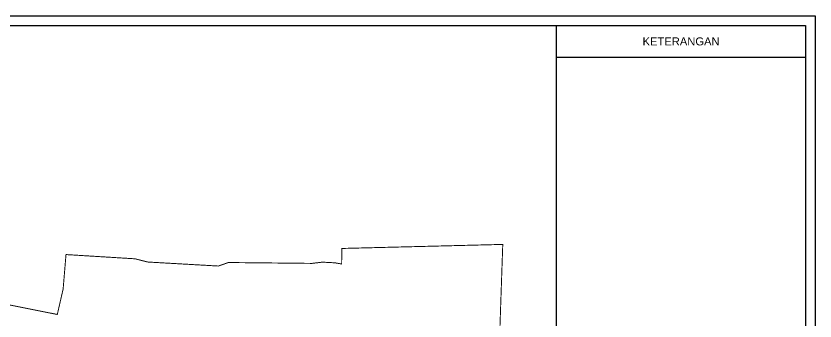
# Model space of a CAD drawing. Header units: inches. Extents: x 139 to 559, y -1 to 295.
# Drawn here: x 388.9 to 558.6, y 230.8 to 295.5 of the extents above; entities that cross this region are included whole.
import ezdxf
from ezdxf.enums import TextEntityAlignment as Align

# ---------------------------------------------------------------- set-up
doc = ezdxf.new("R2010")
doc.units = ezdxf.units.IN
doc.header["$MEASUREMENT"] = 0
doc.layers.add('batas', color=6, linetype='Continuous')
doc.layers.add('KOP', color=7, linetype='Continuous', lineweight=20)
doc.layers.add('KOP GARIS', color=1, linetype='Continuous', lineweight=30)
doc.styles.add('BOLD', font='arial.ttf')

# ---------------------------------------------------------------- blocks, each defined once
blk = doc.blocks.new('KOP A3 DED')
blk.add_lwpolyline([(-21, 29.697), (21, 29.697), (21, 0), (-21, 0), (-21, 29.697)])
at = {"layer": 'KOP GARIS'}
for p, q in [((15.51, 0.2), (15.51, 29.497)), ((15.51, 28.826), (20.8, 28.826))]:
    blk.add_line(p, q, dxfattribs=at)
blk.add_lwpolyline([(-20.8, 29.497), (20.8, 29.497), (20.8, 0.2), (-20.8, 0.2)], close=True, dxfattribs=at)
at = {"layer": 'KOP', "style": 'BOLD'}
blk.add_text('KETERANGAN', height=0.17, dxfattribs=at).set_placement((18.155, 29.158), align=Align.MIDDLE_CENTER)
for tag, p in [('JUDUL1', (15.945, 4.092)), ('JUDUL2', (15.945, 3.747)), ('JUDUL3', (15.945, 3.427)), ('NO', (17.215, 1.101)), ('REFF', (17.207, 0.727)), ('FILE', (17.189, 0.336))]:
    blk.add_attdef(tag, p, '', height=0.12, dxfattribs=at)
for tag, p in [('SCALE1', (18.171, 1.948)), ('NAME', (16.363, 1.738)), ('SCALE2', (18.169, 1.733)), ('DATE', (19.9, 1.757)), ('SCALE3', (18.17, 1.521))]:
    blk.add_attdef(tag, text='', height=0.12, dxfattribs=at).set_placement(p, align=Align.MIDDLE_CENTER)

msp = doc.modelspace()

# ---------------------------------------------------------------- linework, layer by layer
at = {"layer": 'batas', "const_width": 0.2}
msp.add_lwpolyline([(491.4866, 222.4576), (492.3266, 247.0256), (458.1546, 246.1686), (458.1046, 242.8726), (456.6826, 243.1226), (454.0196, 243.2636), (451.8206, 243.0026), (434.0466, 243.1846), (431.9356, 242.4396), (416.9206, 243.2916), (414.2396, 243.9726), (399.5646, 244.8726), (398.9556, 237.5676), (397.7176, 232.1656), (372.7576, 237.1386)], dxfattribs=at)

# ---------------------------------------------------------------- block references
at = {"xscale": 10, "yscale": 10, "zscale": 10}
msp.add_blockref('KOP A3 DED', (348.6433, -1.4925), dxfattribs=at)

doc.saveas('drawing.dxf')
